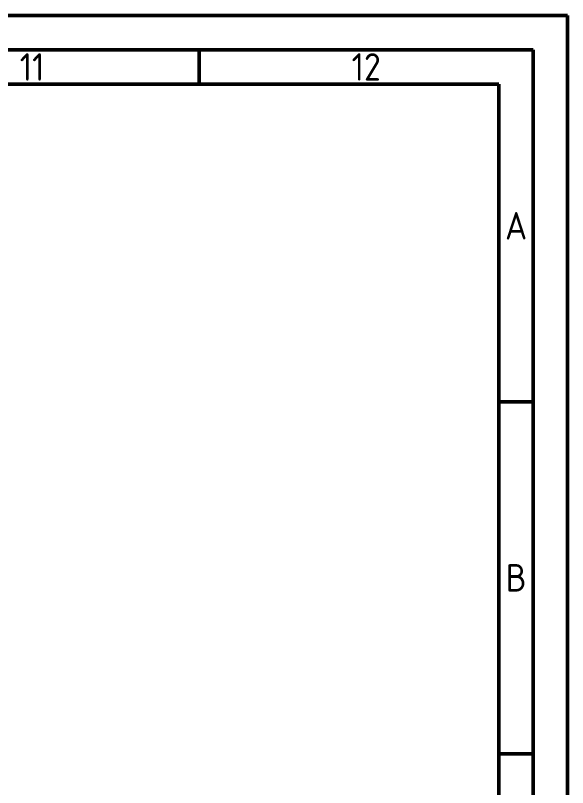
# Model space of a CAD drawing. Header units: millimetres. Extents: x 0 to 118800, y 79635 to 177025.
# Drawn here: x 102714 to 118800, y 154540 to 177025 of the extents above; entities that cross this region are included whole.
import ezdxf
from ezdxf.enums import TextEntityAlignment as Align

# ---------------------------------------------------------------- set-up
doc = ezdxf.new("R2010")
doc.units = ezdxf.units.MM
doc.header["$LTSCALE"] = 200
doc.layers.add('AM_0', color=7, linetype='Continuous', lineweight=50)
doc.layers.add('AM_BOR', color=7, linetype='Continuous', lineweight=50)
doc.styles.add('ACDINTS', font='isocp.shx', dxfattribs={"height": 1})

# ---------------------------------------------------------------- blocks, each defined once
blk = doc.blocks.new('DIN_A2')
for p, q in [((5, 415), (589, 415)), ((589, 415), (589, 5))]:
    blk.add_line(p, q)
at = {"layer": 'AM_BOR', "color": 7, "lineweight": 50}
for p, q in [((0, 420), (594, 420)), ((594, 420), (594, 0)), ((540.33, 415), (540.33, 410)), ((10, 410), (584, 410)), ((584, 410), (584, 10)), ((589, 363.75), (584.02, 363.75)), ((589, 312.5), (584.02, 312.5))]:
    blk.add_line(p, q, dxfattribs=at)
at = {"layer": 'AM_BOR', "color": 7, "lineweight": 50, "style": 'ACDINTS'}
for s, p in [('11', (516, 412.5)), ('12', (564.67, 412.5)), ('A', (586.51, 389.38)), ('B', (586.51, 338.12))]:
    blk.add_text(s, height=4, dxfattribs=at).set_placement(p, align=Align.MIDDLE_CENTER)

msp = doc.modelspace()

# ---------------------------------------------------------------- block references
at = {"layer": 'AM_0', "xscale": 200, "yscale": 200, "zscale": 200}
msp.add_blockref('DIN_A2', (0, 93025), dxfattribs=at)

doc.saveas('drawing.dxf')
